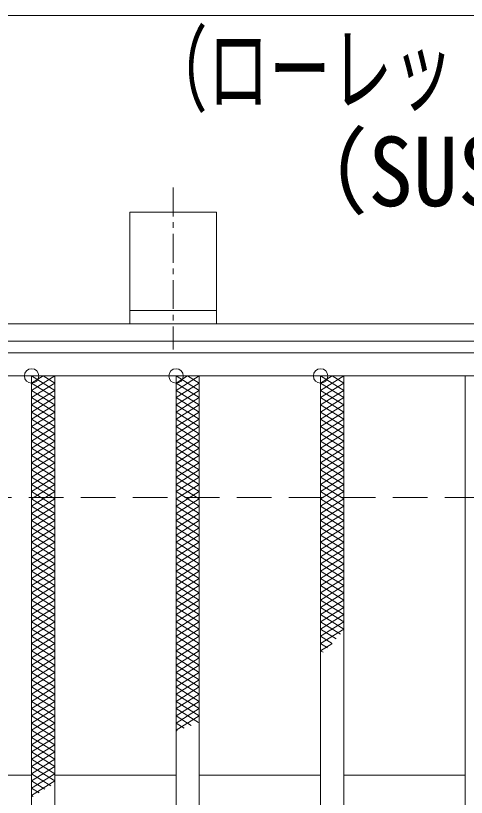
# Model space of a CAD drawing. Units: millimetres, scale not verified. Extents: x -1050 to 1050, y -742 to 742.
# Drawn here: x -722.7 to -644.7, y 480.6 to 615.7 of the extents above; entities that cross this region are included whole.
import ezdxf
from ezdxf.enums import TextEntityAlignment as Align

# ---------------------------------------------------------------- set-up
doc = ezdxf.new("R2010")
doc.units = ezdxf.units.MM
doc.header["$LTSCALE"] = 5
doc.header["$PDMODE"] = 32
doc.header["$PDSIZE"] = 2.5
doc.linetypes.add('CHAIN1', pattern=[8, 5, -1, 1, -1])
doc.linetypes.add('DASHED1', pattern=[1.8, 1.2, -0.6])
for name, color, linetype, lineweight in [('0-1_寸法注釈', 2, 'Continuous', 9), ('0-3_ハッチング', 4, 'Continuous', 9), ('0-6_枠', 7, 'Continuous', 9), ('0-7_蓋', 5, 'Continuous', 9), ('0-8_アンカー', 7, 'Continuous', 9), ('0-A_溝開口', 4, 'DASHED1', 9)]:
    doc.layers.add(name, color=color, linetype=linetype, lineweight=lineweight)
doc.styles.add('ＭＳ ゴシック', font='')
doc.styles.get('ＭＳ ゴシック').set_extended_font_data('MS Gothic')

# ---------------------------------------------------------------- blocks, each defined once
blk = doc.blocks.new('A$C5D7C781A')
at = {"layer": '0-8_アンカー', "color": 6, "linetype": 'CHAIN1'}
blk.add_line((37.5, 140.11), (37.5, 0), dxfattribs=at)
at = {"layer": '0-8_アンカー'}
for p, q in [((0, 118.78), (0, 22.26)), ((0, 118.78), (75, 118.78)), ((75, 118.78), (75, 22.26)), ((75, 33.76), (0, 33.76)), ((0, 22.26), (75, 22.26))]:
    blk.add_line(p, q, dxfattribs=at)

msp = doc.modelspace()

# ---------------------------------------------------------------- linework, layer by layer
at = {"layer": '0-1_寸法注釈'}
msp.add_lwpolyline([(-615.707, 615.749), (-724.931, 615.749), (-785.857, 531.667)], dxfattribs=at)
at = {"layer": '0-3_ハッチング'}
for p, q in [((-719.95, 550.975), (-715.95, 553.475)), ((-719.95, 553.475), (-715.95, 550.975)), ((-694.95, 550.975), (-690.95, 553.475)), ((-694.95, 553.475), (-690.95, 550.975)), ((-669.95, 550.975), (-665.95, 553.475)), ((-669.95, 553.475), (-665.95, 550.975)), ((-719.95, 549.725), (-715.95, 552.225)), ((-719.95, 552.225), (-715.95, 549.725)), ((-694.95, 549.725), (-690.95, 552.225)), ((-694.95, 552.225), (-690.95, 549.725)), ((-669.95, 549.725), (-665.95, 552.225)), ((-669.95, 552.225), (-665.95, 549.725)), ((-719.95, 548.475), (-715.95, 550.975)), ((-719.95, 550.975), (-715.95, 548.475)), ((-694.95, 548.475), (-690.95, 550.975)), ((-694.95, 550.975), (-690.95, 548.475)), ((-669.95, 548.475), (-665.95, 550.975)), ((-669.95, 550.975), (-665.95, 548.475)), ((-719.95, 547.225), (-715.95, 549.725)), ((-719.95, 549.725), (-715.95, 547.225)), ((-694.95, 547.225), (-690.95, 549.725)), ((-694.95, 549.725), (-690.95, 547.225)), ((-669.95, 547.225), (-665.95, 549.725)), ((-669.95, 549.725), (-665.95, 547.225)), ((-719.95, 545.975), (-715.95, 548.475)), ((-719.95, 548.475), (-715.95, 545.975)), ((-719.95, 544.725), (-715.95, 547.225)), ((-719.95, 547.225), (-715.95, 544.725)), ((-694.95, 545.975), (-690.95, 548.475)), ((-694.95, 548.475), (-690.95, 545.975)), ((-694.95, 544.725), (-690.95, 547.225)), ((-694.95, 547.225), (-690.95, 544.725)), ((-669.95, 545.975), (-665.95, 548.475)), ((-669.95, 548.475), (-665.95, 545.975)), ((-669.95, 544.725), (-665.95, 547.225)), ((-669.95, 547.225), (-665.95, 544.725)), ((-719.95, 543.475), (-715.95, 545.975)), ((-719.95, 545.975), (-715.95, 543.475)), ((-694.95, 543.475), (-690.95, 545.975)), ((-694.95, 545.975), (-690.95, 543.475)), ((-669.95, 543.475), (-665.95, 545.975)), ((-669.95, 545.975), (-665.95, 543.475)), ((-719.95, 542.225), (-715.95, 544.725)), ((-719.95, 544.725), (-715.95, 542.225)), ((-694.95, 542.225), (-690.95, 544.725)), ((-694.95, 544.725), (-690.95, 542.225)), ((-669.95, 542.225), (-665.95, 544.725)), ((-669.95, 544.725), (-665.95, 542.225)), ((-719.95, 540.975), (-715.95, 543.475)), ((-719.95, 543.475), (-715.95, 540.975)), ((-694.95, 540.975), (-690.95, 543.475)), ((-694.95, 543.475), (-690.95, 540.975)), ((-669.95, 540.975), (-665.95, 543.475)), ((-669.95, 543.475), (-665.95, 540.975)), ((-719.95, 539.725), (-715.95, 542.225)), ((-719.95, 542.225), (-715.95, 539.725)), ((-694.95, 539.725), (-690.95, 542.225)), ((-694.95, 542.225), (-690.95, 539.725)), ((-669.95, 539.725), (-665.95, 542.225)), ((-669.95, 542.225), (-665.95, 539.725)), ((-719.95, 538.475), (-715.95, 540.975)), ((-719.95, 540.975), (-715.95, 538.475)), ((-694.95, 538.475), (-690.95, 540.975)), ((-694.95, 540.975), (-690.95, 538.475)), ((-669.95, 538.475), (-665.95, 540.975)), ((-669.95, 540.975), (-665.95, 538.475)), ((-719.95, 537.225), (-715.95, 539.725)), ((-719.95, 539.725), (-715.95, 537.225)), ((-694.95, 537.225), (-690.95, 539.725)), ((-694.95, 539.725), (-690.95, 537.225)), ((-669.95, 537.225), (-665.95, 539.725)), ((-669.95, 539.725), (-665.95, 537.225)), ((-719.95, 535.975), (-715.95, 538.475)), ((-719.95, 538.475), (-715.95, 535.975)), ((-694.95, 535.975), (-690.95, 538.475)), ((-694.95, 538.475), (-690.95, 535.975)), ((-669.95, 535.975), (-665.95, 538.475)), ((-669.95, 538.475), (-665.95, 535.975)), ((-719.95, 534.725), (-715.95, 537.225)), ((-719.95, 537.225), (-715.95, 534.725)), ((-694.95, 534.725), (-690.95, 537.225)), ((-694.95, 537.225), (-690.95, 534.725)), ((-669.95, 534.725), (-665.95, 537.225)), ((-669.95, 537.225), (-665.95, 534.725)), ((-719.95, 533.475), (-715.95, 535.975)), ((-719.95, 535.975), (-715.95, 533.475)), ((-694.95, 533.475), (-690.95, 535.975)), ((-694.95, 535.975), (-690.95, 533.475)), ((-669.95, 533.475), (-665.95, 535.975)), ((-669.95, 535.975), (-665.95, 533.475)), ((-719.95, 532.225), (-715.95, 534.725)), ((-719.95, 534.725), (-715.95, 532.225)), ((-694.95, 532.225), (-690.95, 534.725)), ((-694.95, 534.725), (-690.95, 532.225)), ((-669.95, 532.225), (-665.95, 534.725)), ((-669.95, 534.725), (-665.95, 532.225)), ((-719.95, 530.975), (-715.95, 533.475)), ((-719.95, 533.475), (-715.95, 530.975)), ((-694.95, 530.975), (-690.95, 533.475)), ((-694.95, 533.475), (-690.95, 530.975)), ((-669.95, 530.975), (-665.95, 533.475)), ((-669.95, 533.475), (-665.95, 530.975)), ((-719.95, 529.725), (-715.95, 532.225)), ((-719.95, 532.225), (-715.95, 529.725)), ((-694.95, 529.725), (-690.95, 532.225)), ((-694.95, 532.225), (-690.95, 529.725)), ((-669.95, 529.725), (-665.95, 532.225)), ((-669.95, 532.225), (-665.95, 529.725)), ((-719.95, 528.475), (-715.95, 530.975)), ((-719.95, 530.975), (-715.95, 528.475)), ((-719.95, 527.225), (-715.95, 529.725)), ((-719.95, 529.725), (-715.95, 527.225)), ((-694.95, 528.475), (-690.95, 530.975)), ((-694.95, 530.975), (-690.95, 528.475)), ((-694.95, 527.225), (-690.95, 529.725)), ((-694.95, 529.725), (-690.95, 527.225)), ((-669.95, 528.475), (-665.95, 530.975)), ((-669.95, 530.975), (-665.95, 528.475)), ((-669.95, 527.225), (-665.95, 529.725)), ((-669.95, 529.725), (-665.95, 527.225)), ((-719.95, 525.975), (-715.95, 528.475)), ((-719.95, 528.475), (-715.95, 525.975)), ((-694.95, 525.975), (-690.95, 528.475)), ((-694.95, 528.475), (-690.95, 525.975)), ((-669.95, 525.975), (-665.95, 528.475)), ((-669.95, 528.475), (-665.95, 525.975)), ((-719.95, 524.725), (-715.95, 527.225)), ((-719.95, 527.225), (-715.95, 524.725)), ((-694.95, 524.725), (-690.95, 527.225)), ((-694.95, 527.225), (-690.95, 524.725)), ((-669.95, 524.725), (-665.95, 527.225)), ((-669.95, 527.225), (-665.95, 524.725)), ((-719.95, 523.475), (-715.95, 525.975)), ((-719.95, 525.975), (-715.95, 523.475)), ((-694.95, 523.475), (-690.95, 525.975)), ((-694.95, 525.975), (-690.95, 523.475)), ((-669.95, 523.475), (-665.95, 525.975)), ((-669.95, 525.975), (-665.95, 523.475)), ((-719.95, 522.225), (-715.95, 524.725)), ((-719.95, 524.725), (-715.95, 522.225)), ((-694.95, 522.225), (-690.95, 524.725)), ((-694.95, 524.725), (-690.95, 522.225)), ((-669.95, 522.225), (-665.95, 524.725)), ((-669.95, 524.725), (-665.95, 522.225)), ((-719.95, 520.975), (-715.95, 523.475)), ((-719.95, 523.475), (-715.95, 520.975)), ((-694.95, 520.975), (-690.95, 523.475)), ((-694.95, 523.475), (-690.95, 520.975)), ((-669.95, 520.975), (-665.95, 523.475)), ((-669.95, 523.475), (-665.95, 520.975)), ((-719.95, 519.725), (-715.95, 522.225)), ((-719.95, 522.225), (-715.95, 519.725)), ((-694.95, 519.725), (-690.95, 522.225)), ((-694.95, 522.225), (-690.95, 519.725)), ((-669.95, 519.725), (-665.95, 522.225)), ((-669.95, 522.225), (-665.95, 519.725)), ((-719.95, 518.475), (-715.95, 520.975)), ((-719.95, 520.975), (-715.95, 518.475)), ((-694.95, 518.475), (-690.95, 520.975)), ((-694.95, 520.975), (-690.95, 518.475)), ((-669.95, 518.475), (-665.95, 520.975)), ((-669.95, 520.975), (-665.95, 518.475)), ((-719.95, 517.225), (-715.95, 519.725)), ((-719.95, 519.725), (-715.95, 517.225)), ((-694.95, 517.225), (-690.95, 519.725)), ((-694.95, 519.725), (-690.95, 517.225)), ((-669.95, 517.225), (-665.95, 519.725)), ((-669.95, 519.725), (-665.95, 517.225)), ((-719.95, 515.975), (-715.95, 518.475)), ((-719.95, 518.475), (-715.95, 515.975)), ((-694.95, 515.975), (-690.95, 518.475)), ((-694.95, 518.475), (-690.95, 515.975)), ((-669.95, 515.975), (-665.95, 518.475)), ((-669.95, 518.475), (-665.95, 515.975)), ((-719.95, 514.725), (-715.95, 517.225)), ((-719.95, 517.225), (-715.95, 514.725)), ((-694.95, 514.725), (-690.95, 517.225)), ((-694.95, 517.225), (-690.95, 514.725)), ((-669.95, 514.725), (-665.95, 517.225)), ((-669.95, 517.225), (-665.95, 514.725)), ((-719.95, 513.475), (-715.95, 515.975)), ((-719.95, 515.975), (-715.95, 513.475)), ((-694.95, 513.475), (-690.95, 515.975)), ((-694.95, 515.975), (-690.95, 513.475)), ((-669.95, 513.475), (-665.95, 515.975)), ((-669.95, 515.975), (-665.95, 513.475)), ((-719.95, 512.225), (-715.95, 514.725)), ((-719.95, 514.725), (-715.95, 512.225)), ((-719.95, 510.975), (-715.95, 513.475)), ((-719.95, 513.475), (-715.95, 510.975)), ((-694.95, 512.225), (-690.95, 514.725)), ((-694.95, 514.725), (-690.95, 512.225)), ((-694.95, 510.975), (-690.95, 513.475)), ((-694.95, 513.475), (-690.95, 510.975)), ((-669.95, 512.225), (-665.95, 514.725)), ((-669.95, 514.725), (-665.95, 512.225)), ((-669.95, 510.975), (-665.95, 513.475)), ((-669.95, 513.475), (-665.95, 510.975)), ((-719.95, 509.725), (-715.95, 512.225)), ((-719.95, 512.225), (-715.95, 509.725)), ((-694.95, 509.725), (-690.95, 512.225)), ((-694.95, 512.225), (-690.95, 509.725)), ((-669.95, 509.725), (-665.95, 512.225)), ((-669.95, 512.225), (-665.95, 509.725)), ((-719.95, 508.475), (-715.95, 510.975)), ((-719.95, 510.975), (-715.95, 508.475)), ((-694.95, 508.475), (-690.95, 510.975)), ((-694.95, 510.975), (-690.95, 508.475)), ((-669.95, 508.475), (-665.95, 510.975)), ((-669.95, 510.975), (-666.507, 508.823)), ((-719.95, 507.225), (-715.95, 509.725)), ((-719.95, 509.725), (-715.95, 507.225)), ((-694.95, 507.225), (-690.95, 509.725)), ((-694.95, 509.725), (-690.95, 507.225)), ((-669.95, 507.225), (-665.95, 509.725)), ((-669.95, 509.725), (-667.223, 508.021)), ((-719.95, 505.975), (-715.95, 508.475)), ((-719.95, 508.475), (-715.95, 505.975)), ((-694.95, 505.975), (-690.95, 508.475)), ((-694.95, 508.475), (-690.95, 505.975)), ((-669.95, 508.475), (-667.965, 507.234)), ((-719.95, 504.725), (-715.95, 507.225)), ((-719.95, 507.225), (-715.95, 504.725)), ((-694.95, 504.725), (-690.95, 507.225)), ((-694.95, 507.225), (-690.95, 504.725)), ((-669.95, 507.225), (-668.732, 506.464)), ((-669.95, 505.975), (-668.01, 507.187)), ((-719.95, 503.475), (-715.95, 505.975)), ((-719.95, 505.975), (-715.95, 503.475)), ((-694.95, 503.475), (-690.95, 505.975)), ((-694.95, 505.975), (-690.95, 503.475)), ((-669.95, 505.975), (-669.527, 505.71)), ((-719.95, 502.225), (-715.95, 504.725)), ((-719.95, 504.725), (-715.95, 502.225)), ((-694.95, 502.225), (-690.95, 504.725)), ((-694.95, 504.725), (-690.95, 502.225)), ((-719.95, 500.975), (-715.95, 503.475)), ((-719.95, 503.475), (-715.95, 500.975)), ((-694.95, 500.975), (-690.95, 503.475)), ((-694.95, 503.475), (-690.95, 500.975)), ((-719.95, 499.725), (-715.95, 502.225)), ((-719.95, 502.225), (-715.95, 499.725)), ((-694.95, 499.725), (-690.95, 502.225)), ((-694.95, 502.225), (-690.95, 499.725)), ((-719.95, 498.475), (-715.95, 500.975)), ((-719.95, 500.975), (-715.95, 498.475)), ((-694.95, 498.475), (-690.95, 500.975)), ((-694.95, 500.975), (-690.95, 498.475)), ((-719.95, 497.225), (-715.95, 499.725)), ((-719.95, 499.725), (-715.95, 497.225)), ((-694.95, 497.225), (-690.95, 499.725)), ((-694.95, 499.725), (-690.95, 497.225)), ((-719.95, 495.975), (-715.95, 498.475)), ((-719.95, 498.475), (-715.95, 495.975)), ((-694.95, 495.975), (-690.95, 498.475)), ((-694.95, 498.475), (-690.95, 495.975)), ((-719.95, 494.725), (-715.95, 497.225)), ((-719.95, 497.225), (-715.95, 494.725)), ((-719.95, 493.475), (-715.95, 495.975)), ((-719.95, 495.975), (-715.95, 493.475)), ((-694.95, 494.725), (-690.95, 497.225)), ((-694.95, 497.225), (-690.95, 494.725)), ((-694.95, 493.475), (-690.95, 495.975)), ((-694.95, 495.975), (-691.09, 493.563)), ((-719.95, 492.225), (-715.95, 494.725)), ((-719.95, 494.725), (-715.95, 492.225)), ((-694.95, 492.225), (-690.95, 494.725)), ((-694.95, 494.725), (-692.314, 493.078)), ((-719.95, 490.975), (-715.95, 493.475)), ((-719.95, 493.475), (-715.95, 490.975)), ((-694.95, 493.475), (-693.544, 492.596)), ((-719.95, 489.725), (-715.95, 492.225)), ((-719.95, 492.225), (-715.95, 489.725)), ((-694.95, 492.225), (-694.778, 492.118)), ((-719.95, 488.475), (-715.95, 490.975)), ((-719.95, 490.975), (-715.95, 488.475)), ((-719.95, 487.225), (-715.95, 489.725)), ((-719.95, 489.725), (-715.95, 487.225)), ((-719.95, 485.975), (-715.95, 488.475)), ((-719.95, 488.475), (-715.95, 485.975)), ((-719.95, 484.725), (-715.95, 487.225)), ((-719.95, 487.225), (-715.95, 484.725)), ((-719.95, 483.475), (-715.95, 485.975)), ((-719.95, 485.975), (-715.95, 483.475)), ((-719.95, 482.225), (-715.95, 484.725)), ((-719.95, 484.725), (-716.612, 482.639)), ((-719.95, 480.975), (-715.95, 483.475)), ((-719.95, 483.475), (-717.648, 482.037)), ((-719.95, 482.225), (-718.663, 481.421)), ((-719.95, 480.975), (-719.654, 480.79))]:
    msp.add_line(p, q, dxfattribs=at)
for points in [[(-719.95, 552.225), (-717.95, 553.475), (-715.95, 552.225)], [(-694.95, 552.225), (-692.95, 553.475), (-690.95, 552.225)], [(-669.95, 552.225), (-667.95, 553.475), (-665.95, 552.225)]]:
    msp.add_lwpolyline(points, dxfattribs=at)
for p in [(-719.95, 553.475), (-694.95, 553.475), (-669.95, 553.475)]:
    msp.add_point(p, dxfattribs=at)
at = {"layer": '0-6_枠'}
for p, q in [((-795.45, 562.475), (409.55, 562.475)), ((-792.45, 559.475), (407.714, 559.475))]:
    msp.add_line(p, q, dxfattribs=at)
at = {"layer": '0-7_蓋'}
for p, q in [((204.55, 557.475), (-790.45, 557.475)), ((204.55, 553.475), (-790.45, 553.475)), ((-719.95, 553.475), (-719.95, 111.475)), ((-715.95, 553.475), (-715.95, 111.475)), ((-694.95, 553.475), (-694.95, 111.475)), ((-690.95, 553.475), (-690.95, 111.475)), ((-669.95, 553.475), (-669.95, 111.475)), ((-665.95, 553.475), (-665.95, 111.475)), ((-644.95, 553.475), (-644.95, 111.475)), ((-719.95, 484.475), (-740.95, 484.475)), ((-694.95, 484.475), (-715.95, 484.475)), ((-669.95, 484.475), (-690.95, 484.475)), ((-644.95, 484.475), (-665.95, 484.475))]:
    msp.add_line(p, q, dxfattribs=at)
at = {"layer": '0-A_溝開口'}
msp.add_line((-765.45, 532.475), (204.55, 532.475), dxfattribs=at)

# ---------------------------------------------------------------- block references
at = {"layer": '0-8_アンカー', "xscale": 0.2, "yscale": 0.2}
msp.add_blockref('A$C5D7C781A', (-702.95, 558.023), dxfattribs=at)

# ---------------------------------------------------------------- texts
at = {"layer": '0-1_寸法注釈', "color": 7, "style": 'ＭＳ ゴシック'}
for s, width, p in [('（ローレット加工）', 0.65, (-700.15, 596.881)), ('（SUS304）', 0.95, (-677.303, 579.216))]:
    msp.add_text(s, height=12.02, dxfattribs=dict(at, width=width)).set_placement(p, align=Align.BOTTOM_LEFT)

doc.saveas('drawing.dxf')
